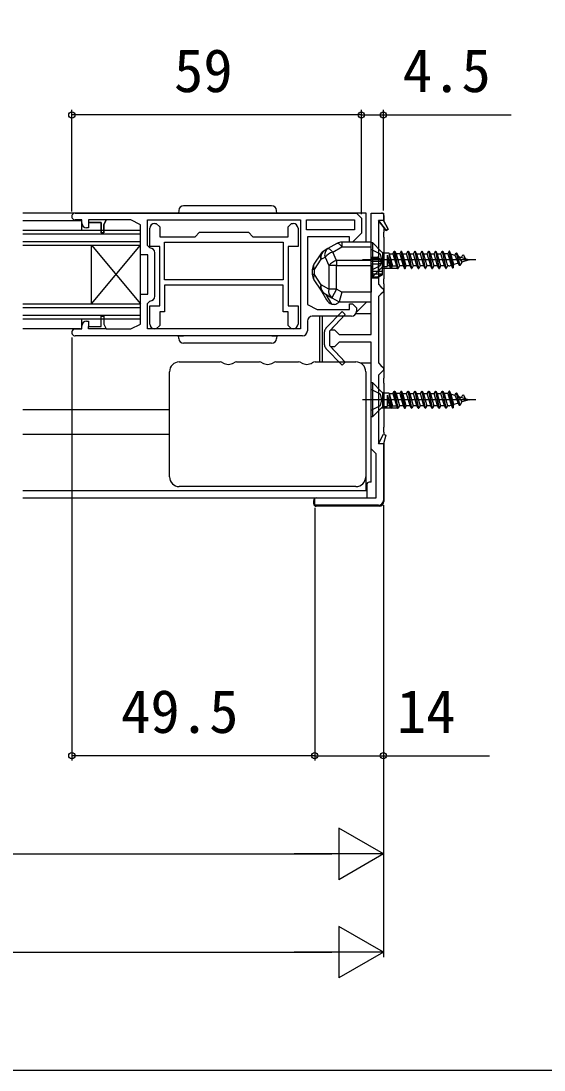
# Model space of a CAD drawing. Units: millimetres, scale not verified. Extents: x -525 to 525, y -782 to 777.
# Drawn here: x -14.4 to 92.2, y -782.5 to -568.9 of the extents above; entities that cross this region are included whole.
import ezdxf
from ezdxf.enums import TextEntityAlignment as Align

# ---------------------------------------------------------------- set-up
doc = ezdxf.new("R2010")
doc.units = ezdxf.units.MM
doc.header["$LTSCALE"] = 4
for name, color, linetype in [('0-2_YKK_11', 7, 'Continuous'), ('0-3_YKK_12', 2, 'Continuous'), ('0-4_YKK_13', 4, 'Continuous'), ('0-6_YKK_D', 6, 'Continuous'), ('0-7_YKK_ZWAK', 7, 'Continuous')]:
    doc.layers.add(name, color=color, linetype=linetype)
doc.styles.add('ＭＳ ゴシック', font='')
doc.styles.get('ＭＳ ゴシック').set_extended_font_data('MS Gothic')

msp = doc.modelspace()

# ---------------------------------------------------------------- linework, layer by layer
at = {"layer": '0-2_YKK_11'}
for p, q in [((12.837, -624.9), (12.837, -616.1)), ((43.937, -630), (43.937, -632)), ((52.937, -629), (44.937, -629)), ((47.437, -634.841), (47.437, -632.159)), ((47.437, -634.841), (47.437, -632.159)), ((42.937, -633), (-3.363, -633))]:
    msp.add_line(p, q, dxfattribs=at)
for points in [[(-3.363, -608), (53.937, -608), (54.937, -609), (54.937, -612.1), (53.137, -613.9), (52.537, -613.9), (52.537, -612.8), (43.937, -612.8), (43.937, -626.6), (45.937, -627.6), (52.537, -627.6), (52.537, -626.5), (53.137, -626.5), (53.937, -627.3), (53.937, -628)], [(56.937, -632.75), (56.937, -608), (59.437, -608), (59.437, -609.5), (60.415, -611.244), (60.001, -611.518), (58.437, -609.5), (58.437, -622.5), (58.937, -623), (59.437, -623.5), (59.437, -624), (58.937, -624.5), (58.437, -625), (58.437, -638.5), (58.937, -639), (59.437, -639.5), (59.437, -640), (58.937, -640.5), (58.437, -641), (58.437, -655), (59.478, -653.011), (59.935, -653.191), (59.437, -655), (59.437, -666.5)], [(-2.063, -610), (-2.063, -609.4), (-3.363, -609.4)], [(-1.063, -630), (-0.663, -630), (-0.663, -631.1), (1.937, -631.1), (1.937, -629), (2.437, -629), (2.437, -630.6), (2.937, -631.6), (7.937, -631.6), (9.937, -630.6), (9.937, -624.5), (11.437, -624.5), (11.437, -616.5), (9.937, -616.5), (9.937, -610.4), (7.937, -609.4), (2.937, -609.4), (2.437, -610.4), (2.437, -612), (1.937, -612), (1.937, -609.9), (-0.663, -609.9), (-0.663, -611), (-1.063, -611)], [(11.337, -609.4), (42.537, -609.4), (42.537, -631.6), (11.337, -631.6), (11.337, -626.4), (11.837, -625.9)], [(11.837, -615.1), (11.337, -614.6), (11.337, -609.4)], [(12.837, -610.1), (13.137, -610.1), (13.837, -610.8), (13.837, -612.8), (21.037, -612.8), (21.937, -611.9), (31.937, -611.9), (32.837, -612.8), (40.037, -612.8), (40.037, -610.8), (40.737, -610.1), (41.037, -610.1)], [(11.837, -630.6), (11.837, -626.9), (13.837, -626.9), (13.837, -614.8), (11.837, -614.8), (11.837, -611.1)], [(42.037, -611.1), (42.037, -614.8), (40.037, -614.8), (40.037, -626.9), (42.037, -626.9), (42.037, -630.6)], [(39.037, -622.7), (14.837, -622.7), (14.837, -628.1), (13.837, -628.1), (13.837, -630.9), (13.137, -631.6), (12.837, -631.6)], [(41.037, -631.6), (40.737, -631.6), (40.037, -630.9), (40.037, -628.1), (39.037, -628.1), (39.037, -622.7)], [(47.724, -631.458), (51.056, -628.066), (51.634, -628.619), (48.437, -632.053), (48.437, -634.947), (51.634, -638.381), (51.056, -638.934), (47.724, -635.542)], [(47.724, -631.458), (51.056, -628.066), (51.634, -628.619), (48.72, -631.75), (49.437, -631.75), (49.937, -632.25), (50.437, -632.75), (56.937, -632.75)], [(-3.363, -631.6), (-2.063, -631.6), (-2.063, -631)], [(58.437, -667.5), (45.437, -667.5), (45.437, -666), (57.937, -666), (57.937, -657), (57.437, -656.5), (56.937, -656), (56.937, -634.25), (50.437, -634.25), (49.937, -634.75), (49.437, -635.25), (48.72, -635.25), (51.634, -638.381), (51.056, -638.934), (47.724, -635.542)]]:
    msp.add_lwpolyline(points, dxfattribs=at)
for points in [[(2.937, -609.4), (-0.663, -609.4), (-0.663, -609.9), (1.937, -609.9), (1.937, -612), (2.437, -612), (2.437, -610.4)], [(43.737, -609.4), (53.537, -609.4), (53.537, -611.4), (43.737, -611.4)], [(58.437, -609.5), (60.001, -611.518), (60.415, -611.244), (59.437, -609.5)], [(14.837, -613.9), (39.037, -613.9), (39.037, -621.6), (14.837, -621.6)], [(2.937, -631.6), (-0.663, -631.6), (-0.663, -631.1), (1.937, -631.1), (1.937, -629), (2.437, -629), (2.437, -630.6)], [(58.437, -655), (59.478, -653.011), (59.935, -653.191), (59.437, -655)]]:
    msp.add_lwpolyline(points, close=True, dxfattribs=at)
for centre, radius, start, end in [((-3.363, -608.7), 0.7, 89.99999, 270.00001), ((-1.063, -610), 1, 180.00001, 269.99999), ((12.837, -611.1), 1, 90.00001, 179.99999), ((41.037, -611.1), 1, 0.00001, 89.99999), ((11.837, -616.1), 1, 0.00001, 89.99999), ((11.837, -624.9), 1, 270.00001, 359.99999), ((52.937, -628), 1, 270.00001, 359.99999), ((-1.063, -631), 1, 90.00001, 179.99999), ((44.937, -630), 1, 90.00001, 179.99999), ((-3.363, -632.3), 0.7, 89.99999, 270.00001), ((12.837, -630.6), 1, 180.00001, 269.99999), ((41.037, -630.6), 1, 270.00001, 359.99999), ((42.937, -632), 1, 270.00001, 359.99999), ((48.437, -632.159), 1, 135.51576, 180.00003), ((48.437, -632.159), 1, 135.51576, 180.00003), ((48.437, -634.841), 1, 179.99997, 224.48424), ((48.437, -634.841), 1, 179.99997, 224.48424), ((58.437, -666.5), 1, 270.00001, 359.99999)]:
    msp.add_arc(centre, radius, start, end, dxfattribs=at)
at = {"layer": '0-3_YKK_12'}
for p, q in [((55.938, -608), (-14.063, -608)), ((55.938, -613.9), (55.938, -608)), ((-14.063, -609.5), (-2.209, -609.5)), ((-2.062, -611.499), (-2.062, -609.9)), ((-14.063, -611.5), (9.937, -611.5)), ((-14.063, -612.2), (9.937, -612.2)), ((9.937, -629.5), (9.937, -611.5)), ((-14.063, -613.8), (9.937, -613.8)), ((-14.063, -614.5), (9.937, -614.5)), ((-0.063, -626.5), (-0.063, -614.5)), ((-0.063, -626.5), (9.937, -614.5)), ((-0.063, -614.5), (9.937, -626.5)), ((-14.063, -626.5), (9.937, -626.5)), ((-14.063, -627.2), (9.937, -627.2)), ((53.938, -628.2), (55.938, -626.2)), ((55.938, -626.2), (55.938, -626.1)), ((-14.063, -628.8), (9.937, -628.8)), ((-14.063, -629.5), (9.937, -629.5)), ((-2.063, -631.116), (-2.053, -629.499)), ((46.438, -629), (46.438, -638.3)), ((53.938, -628.2), (53.917, -628.2)), ((-14.063, -631.505), (-2.269, -631.505)), ((55.834, -641.397), (55.938, -641.5)), ((55.938, -664.5), (55.938, -641.5)), ((-14.063, -648), (15.834, -648)), ((55.834, -648), (55.937, -648)), ((-14.063, -653), (15.834, -653)), ((55.834, -653), (55.937, -653)), ((-14.063, -664.5), (55.937, -664.5)), ((-14.063, -666), (55.937, -666))]:
    msp.add_line(p, q, dxfattribs=at)
at = {"layer": '0-4_YKK_13'}
for p, q in [((36.66, -606.5), (18.715, -606.5)), ((36.689, -608), (18.686, -608)), ((36.689, -608), (37.688, -608)), ((37.688, -608), (37.659, -607.448)), ((56.937, -628.5), (56.937, -608)), ((56.937, -608), (59.037, -608)), ((59.537, -608.5), (59.537, -609.678)), ((59.537, -610.919), (59.537, -611.9)), ((59.537, -612.9), (59.537, -611.9)), ((59.537, -612.9), (59.537, -621.4)), ((49.098, -615.946), (50.969, -614.877)), ((56.938, -613.9), (50.969, -613.9)), ((50.969, -613.9), (50.969, -614.877)), ((50.969, -614.877), (56.938, -614.877)), ((56.938, -614.877), (56.938, -613.9)), ((59.053, -615.866), (57.188, -614)), ((46.676, -616.293), (45.274, -618.396)), ((46.778, -617.402), (47.537, -616.969)), ((47.537, -616.969), (48.337, -618.65)), ((56.938, -616.95), (58.222, -616.95)), ((58.222, -617.164), (56.938, -617.164)), ((56.938, -617.246), (58.372, -617.246)), ((58.222, -616.95), (58.222, -617.164)), ((58.372, -617.1), (59.238, -617.6)), ((58.372, -617.1), (58.372, -617.246)), ((58.372, -617.246), (59.238, -617.801)), ((59.288, -618.9), (59.288, -616.1)), ((60.52, -616.1), (61.057, -619.214)), ((60.603, -616.26), (61.303, -618.74)), ((61.372, -616.26), (62.072, -618.74)), ((72.572, -616.26), (73.272, -618.621)), ((73.538, -619.131), (72.838, -615.75)), ((72.938, -615.75), (73.638, -619.131)), ((73.972, -616.593), (74.672, -618.193)), ((74.238, -616.083), (74.938, -618.703)), ((74.338, -616.083), (75.038, -618.703)), ((74.723, -616.823), (75.423, -617.963)), ((44.938, -619.506), (44.938, -620.494)), ((45.376, -619.506), (44.938, -619.506)), ((45.376, -619.506), (46.778, -617.402)), ((45.376, -620.494), (45.376, -619.506)), ((49.899, -617.627), (49.899, -618.65)), ((49.899, -618.65), (56.938, -618.65)), ((78.284, -617.5), (55.15, -617.5)), ((59.238, -617.85), (56.938, -617.85)), ((56.938, -618.35), (58.372, -618.35)), ((56.938, -618.65), (56.938, -624.1)), ((57.188, -621), (59.053, -619.134)), ((58.372, -618.35), (58.372, -619.85)), ((62.232, -619.25), (59.103, -619.25)), ((59.238, -617.801), (59.238, -617.6)), ((59.238, -617.85), (59.238, -617.801)), ((59.238, -618.35), (59.238, -617.85)), ((60.288, -617.378), (60.672, -618.74)), ((62.338, -619.25), (62.438, -619.25)), ((63.472, -618.74), (62.703, -618.74)), ((63.738, -619.25), (63.838, -619.25)), ((64.872, -618.74), (64.103, -618.74)), ((65.138, -619.25), (65.238, -619.25)), ((66.272, -618.74), (65.503, -618.74)), ((66.538, -619.25), (66.638, -619.25)), ((67.672, -618.74), (66.903, -618.74)), ((67.938, -619.25), (68.038, -619.25)), ((69.072, -618.74), (68.303, -618.74)), ((69.338, -619.25), (69.438, -619.25)), ((70.472, -618.74), (69.703, -618.74)), ((70.738, -619.25), (70.838, -619.25)), ((71.872, -618.74), (71.103, -618.74)), ((72.138, -619.25), (72.238, -619.25)), ((72.762, -618.74), (72.503, -618.74)), ((45.376, -620.494), (44.938, -620.494)), ((45.274, -621.604), (46.676, -623.707)), ((46.778, -622.598), (45.376, -620.494)), ((56.938, -619.85), (58.372, -619.85)), ((56.938, -620.35), (59.238, -620.35)), ((56.938, -620.954), (58.372, -620.954)), ((58.222, -621.036), (56.938, -621.036)), ((58.222, -621.25), (56.938, -621.25)), ((58.222, -621.036), (58.222, -621.25)), ((58.372, -619.85), (59.238, -619.85)), ((59.238, -620.399), (58.372, -620.954)), ((59.238, -620.6), (58.372, -621.1)), ((58.372, -620.954), (58.372, -621.1)), ((59.238, -620.35), (59.238, -619.85)), ((59.238, -620.399), (59.238, -620.35)), ((59.238, -620.6), (59.238, -620.399)), ((59.537, -622.4), (59.537, -621.4)), ((48.337, -623.489), (46.778, -622.598)), ((49.899, -623.489), (48.337, -623.489)), ((49.899, -623.489), (48.907, -625.225)), ((50.969, -624.1), (49.899, -623.489)), ((59.537, -622.4), (59.537, -641.6)), ((46.822, -623.9), (47.83, -625.646)), ((47.348, -624.334), (48.907, -625.225)), ((48.924, -626.541), (47.799, -624.592)), ((48.907, -625.225), (50.438, -626.1)), ((56.938, -624.1), (50.969, -624.1)), ((49.436, -626.6), (49.136, -626.6)), ((46.937, -629), (46.937, -631.707)), ((56.937, -628.5), (53.804, -628.5)), ((46.937, -631.707), (46.937, -635.293)), ((36.69, -633), (37.688, -633)), ((37.688, -633), (37.653, -633.561)), ((36.655, -634.5), (18.72, -634.5)), ((46.937, -635.293), (46.937, -638.3)), ((17.834, -638.3), (26.163, -638.3)), ((29.505, -638.3), (34.163, -638.3)), ((37.505, -638.3), (42.163, -638.3)), ((45.505, -638.3), (53.834, -638.3)), ((54.706, -638.5), (56.937, -638.5)), ((56.937, -643.899), (56.937, -638.5)), ((15.834, -644.277), (15.834, -640.3)), ((55.834, -640.3), (55.834, -644.277)), ((59.053, -644.366), (57.188, -642.5)), ((59.537, -642.6), (59.537, -641.6)), ((59.537, -642.6), (59.537, -651.6)), ((15.834, -657.723), (15.834, -644.277)), ((55.834, -644.277), (55.834, -657.723)), ((59.288, -647.4), (59.288, -644.6)), ((60.52, -644.6), (61.057, -647.714)), ((60.603, -644.76), (61.303, -647.24)), ((61.372, -644.76), (62.072, -647.24)), ((72.572, -644.76), (73.272, -647.121)), ((73.538, -647.631), (72.838, -644.25)), ((72.938, -644.25), (73.638, -647.631)), ((73.972, -645.093), (74.672, -646.693)), ((74.238, -644.583), (74.938, -647.203)), ((74.338, -644.583), (75.038, -647.203)), ((78.284, -646), (55.15, -646)), ((60.288, -645.878), (60.672, -647.24)), ((63.472, -647.24), (62.703, -647.24)), ((64.872, -647.24), (64.103, -647.24)), ((66.272, -647.24), (65.503, -647.24)), ((67.672, -647.24), (66.903, -647.24)), ((69.072, -647.24), (68.303, -647.24)), ((70.472, -647.24), (69.703, -647.24)), ((71.872, -647.24), (71.103, -647.24)), ((72.762, -647.24), (72.503, -647.24)), ((74.723, -645.323), (75.423, -646.463)), ((57.188, -649.5), (59.053, -647.634)), ((62.232, -647.75), (59.103, -647.75)), ((62.338, -647.75), (62.438, -647.75)), ((63.738, -647.75), (63.838, -647.75)), ((65.138, -647.75), (65.238, -647.75)), ((66.538, -647.75), (66.638, -647.75)), ((67.938, -647.75), (68.038, -647.75)), ((69.338, -647.75), (69.438, -647.75)), ((70.738, -647.75), (70.838, -647.75)), ((72.138, -647.75), (72.238, -647.75)), ((59.537, -652.6), (59.537, -651.6)), ((59.537, -652.6), (59.537, -652.95)), ((59.537, -654.637), (59.537, -666.702)), ((15.834, -661.7), (15.834, -657.723)), ((55.834, -657.723), (55.834, -661.7)), ((56.937, -662.8), (56.937, -656.099)), ((53.834, -663.7), (17.834, -663.7)), ((56.037, -663.3), (56.037, -665.8)), ((56.937, -662.8), (56.537, -662.8)), ((45.237, -667.201), (45.237, -666.5)), ((45.738, -666), (56.037, -666)), ((56.037, -665.8), (56.037, -666)), ((58.539, -667.7), (45.737, -667.7))]:
    msp.add_line(p, q, dxfattribs=at)
for points in [[(17.717, -607.448), (17.688, -608), (18.686, -608)], [(49.976, -614.164), (48.106, -615.232), (47.348, -615.666)], [(48.106, -615.232), (48.184, -615.21), (48.279, -615.222), (48.39, -615.267), (48.514, -615.345), (48.65, -615.454), (48.795, -615.593), (48.945, -615.758), (49.098, -615.946)], [(49.976, -614.164), (50.054, -614.141), (50.149, -614.153), (50.26, -614.198), (50.385, -614.276), (50.521, -614.386), (50.665, -614.524), (50.816, -614.689), (50.969, -614.877)], [(56.938, -618.65), (56.938, -617.627), (56.938, -614.877)], [(56.938, -617.627), (49.899, -617.627), (49.098, -615.946)], [(56.938, -619.6), (58.853, -618.645), (59.139, -617.5), (58.853, -616.355), (56.938, -615.4)], [(58.222, -617.164), (58.249, -617.162), (58.274, -617.159), (58.306, -617.152), (58.34, -617.137), (58.37, -617.109), (58.372, -617.1)], [(59.619, -616.1), (60.52, -616.1), (60.603, -616.26), (61.372, -616.26), (61.638, -615.75), (61.738, -615.75), (62.003, -616.26), (62.703, -618.74), (62.438, -619.25), (61.738, -615.75)], [(59.619, -618.9), (60.195, -618.9), (60.288, -618.74), (60.288, -616.56), (60.883, -619.145), (60.672, -618.74), (60.288, -618.74)], [(60.883, -619.145), (61.057, -619.214), (61.303, -618.74), (62.072, -618.74), (62.338, -619.25), (61.638, -615.75)], [(63.038, -615.75), (62.772, -616.26), (62.003, -616.26)], [(62.772, -616.26), (63.472, -618.74), (63.738, -619.25), (63.038, -615.75), (63.138, -615.75), (63.838, -619.25), (64.103, -618.74), (63.403, -616.26), (63.138, -615.75)], [(63.403, -616.26), (64.172, -616.26), (64.438, -615.75), (64.538, -615.75), (64.803, -616.26), (65.503, -618.74), (65.238, -619.25), (64.538, -615.75)], [(64.438, -615.75), (65.138, -619.25), (64.872, -618.74), (64.172, -616.26)], [(64.803, -616.26), (65.572, -616.26), (65.838, -615.75), (65.938, -615.75), (66.203, -616.26), (66.903, -618.74), (66.638, -619.25), (65.938, -615.75)], [(65.838, -615.75), (66.538, -619.25), (66.272, -618.74), (65.572, -616.26)], [(66.203, -616.26), (66.972, -616.26), (67.238, -615.75), (67.338, -615.75), (67.603, -616.26), (68.303, -618.74), (68.038, -619.25), (67.338, -615.75)], [(67.238, -615.75), (67.938, -619.25), (67.672, -618.74), (66.972, -616.26)], [(67.603, -616.26), (68.372, -616.26), (68.638, -615.75), (68.738, -615.75), (69.003, -616.26), (69.703, -618.74), (69.438, -619.25), (68.738, -615.75)], [(68.638, -615.75), (69.338, -619.25), (69.072, -618.74), (68.372, -616.26)], [(69.003, -616.26), (69.772, -616.26), (70.038, -615.75), (70.138, -615.75), (70.403, -616.26), (71.103, -618.74), (70.838, -619.25), (70.138, -615.75)], [(70.038, -615.75), (70.738, -619.25), (70.472, -618.74), (69.772, -616.26)], [(70.403, -616.26), (71.172, -616.26), (71.438, -615.75), (71.538, -615.75), (71.803, -616.26), (72.503, -618.74), (72.238, -619.25), (71.538, -615.75)], [(71.438, -615.75), (72.138, -619.25), (71.872, -618.74), (71.172, -616.26)], [(73.233, -616.368), (73.972, -616.593), (74.238, -616.083), (74.338, -616.083), (74.723, -616.823), (76.938, -617.5), (75.423, -617.963), (75.038, -618.703), (74.938, -618.703), (74.672, -618.193), (73.822, -618.453), (73.203, -616.26), (72.938, -615.75), (72.838, -615.75), (72.572, -616.26), (71.803, -616.26)], [(75.372, -617.021), (75.638, -616.511), (75.738, -616.511), (76.123, -617.251)], [(49.899, -623.489), (49.899, -618.65), (48.337, -618.65), (48.337, -623.489)], [(59.238, -619.85), (59.238, -618.35), (58.372, -618.35)], [(72.996, -618.705), (73.272, -618.621), (73.538, -619.131), (73.638, -619.131), (73.822, -618.453)], [(58.372, -621.1), (58.36, -621.077), (58.344, -621.065), (58.301, -621.047), (58.276, -621.041), (58.243, -621.037), (58.222, -621.036)], [(50.969, -624.1), (50.438, -626.1), (56.938, -626.1), (56.938, -624.1)], [(17.722, -633.561), (17.688, -633), (18.686, -633)], [(56.938, -648.1), (58.853, -647.145), (59.139, -646), (58.853, -644.855), (56.938, -643.9)], [(59.619, -644.6), (60.52, -644.6), (60.603, -644.76), (61.372, -644.76), (61.638, -644.25), (61.738, -644.25), (62.003, -644.76), (62.703, -647.24), (62.438, -647.75), (61.738, -644.25)], [(59.619, -647.4), (60.195, -647.4), (60.288, -647.24), (60.288, -645.06), (60.883, -647.645), (60.672, -647.24), (60.288, -647.24)], [(60.883, -647.645), (61.057, -647.714), (61.303, -647.24), (62.072, -647.24), (62.338, -647.75), (61.638, -644.25)], [(63.038, -644.25), (62.772, -644.76), (62.003, -644.76)], [(62.772, -644.76), (63.472, -647.24), (63.738, -647.75), (63.038, -644.25), (63.138, -644.25), (63.838, -647.75), (64.103, -647.24), (63.403, -644.76), (63.138, -644.25)], [(63.403, -644.76), (64.172, -644.76), (64.438, -644.25), (64.538, -644.25), (64.803, -644.76), (65.503, -647.24), (65.238, -647.75), (64.538, -644.25)], [(64.438, -644.25), (65.138, -647.75), (64.872, -647.24), (64.172, -644.76)], [(64.803, -644.76), (65.572, -644.76), (65.838, -644.25), (65.938, -644.25), (66.203, -644.76), (66.903, -647.24), (66.638, -647.75), (65.938, -644.25)], [(65.838, -644.25), (66.538, -647.75), (66.272, -647.24), (65.572, -644.76)], [(66.203, -644.76), (66.972, -644.76), (67.238, -644.25), (67.338, -644.25), (67.603, -644.76), (68.303, -647.24), (68.038, -647.75), (67.338, -644.25)], [(67.238, -644.25), (67.938, -647.75), (67.672, -647.24), (66.972, -644.76)], [(67.603, -644.76), (68.372, -644.76), (68.638, -644.25), (68.738, -644.25), (69.003, -644.76), (69.703, -647.24), (69.438, -647.75), (68.738, -644.25)], [(68.638, -644.25), (69.338, -647.75), (69.072, -647.24), (68.372, -644.76)], [(69.003, -644.76), (69.772, -644.76), (70.038, -644.25), (70.138, -644.25), (70.403, -644.76), (71.103, -647.24), (70.838, -647.75), (70.138, -644.25)], [(70.038, -644.25), (70.738, -647.75), (70.472, -647.24), (69.772, -644.76)], [(70.403, -644.76), (71.172, -644.76), (71.438, -644.25), (71.538, -644.25), (71.803, -644.76), (72.503, -647.24), (72.238, -647.75), (71.538, -644.25)], [(71.438, -644.25), (72.138, -647.75), (71.872, -647.24), (71.172, -644.76)], [(73.233, -644.868), (73.972, -645.093), (74.238, -644.583), (74.338, -644.583), (74.723, -645.323), (76.938, -646), (75.423, -646.463), (75.038, -647.203), (74.938, -647.203), (74.672, -646.693), (73.822, -646.953), (73.203, -644.76), (72.938, -644.25), (72.838, -644.25), (72.572, -644.76), (71.803, -644.76)], [(75.372, -645.521), (75.638, -645.011), (75.738, -645.011), (76.123, -645.751)], [(72.996, -647.205), (73.272, -647.121), (73.538, -647.631), (73.638, -647.631), (73.822, -646.953)]]:
    msp.add_lwpolyline(points, dxfattribs=at)
for points in [[(57.188, -621), (56.938, -621), (56.938, -614), (57.188, -614)], [(57.188, -649.5), (56.938, -649.5), (56.938, -642.5), (57.188, -642.5)]]:
    msp.add_lwpolyline(points, close=True, dxfattribs=at)
for centre, radius, start, end in [((18.715, -607.5), 1, 90, 177), ((36.66, -607.5), 1, 3, 90), ((59.037, -608.5), 0.5, 0, 90), ((49.006, -616.489), 1.546, 125.60247, 198.08496), ((50.969, -615.9), 2, 90, 119.74488), ((47.624, -616.765), 1.059, 153.53555, 217.00781), ((48.34, -617.402), 2, 119.74488, 146.30993), ((48.247, -616.922), 1.546, 125.60247, 198.08496), ((50.244, -619.399), 3.638, 108.35855, 138.09256), ((58.222, -617.1), 0.15, 0, 90), ((59.619, -615.3), 0.8, 224.99999, 269.99998), ((46.938, -619.506), 2, 146.30993, 180), ((46.222, -618.868), 1.059, 153.53555, 217.00781), ((51.045, -621.08), 3.638, 108.35855, 138.09256), ((59.619, -619.7), 0.8, 90, 134.99999), ((72.762, -617.94), 0.8, 269.99998, 286.99998), ((46.938, -620.494), 2, 180, 213.69007), ((46.222, -621.132), 1.059, 142.99219, 206.46445), ((58.222, -621.1), 0.15, 270, 0), ((47.624, -623.235), 1.059, 142.99219, 206.46445), ((48.34, -622.598), 2, 213.69007, 240.25512), ((48.247, -623.078), 1.546, 161.91504, 234.39753), ((49.806, -623.968), 1.546, 161.91504, 234.39753), ((49.562, -624.646), 2, 210, 251.40962), ((49.562, -624.646), 2, 251.40962, 257.71285), ((49.077, -624.633), 2, 280.36249, 312.83389), ((18.72, -633.5), 1, 183.5, 270), ((36.655, -633.5), 1, 270, 356.5), ((17.834, -640.3), 2, 90, 180), ((26.176, -639.3), 1, 56.44269, 90), ((27.834, -636.8), 2, 236.44269, 303.55731), ((29.493, -639.3), 1, 90, 123.55731), ((34.176, -639.3), 1, 56.44269, 90), ((35.834, -636.8), 2, 236.44269, 303.55731), ((37.493, -639.3), 1, 90, 123.55731), ((42.176, -639.3), 1, 56.44269, 90), ((43.834, -636.8), 2, 236.44269, 303.55731), ((45.493, -639.3), 1, 90, 123.55731), ((53.834, -640.3), 2, 0, 90), ((59.619, -643.8), 0.8, 224.99999, 269.99998), ((72.762, -646.44), 0.8, 269.99998, 286.99998), ((59.619, -648.2), 0.8, 90, 134.99999), ((17.834, -661.7), 2, 180, 270), ((53.834, -661.7), 2, 270, 0), ((56.537, -663.3), 0.5, 90, 180)]:
    msp.add_arc(centre, radius, start, end, dxfattribs=at)
for centre, major_axis, ratio, start_param, end_param in [((45.738, -666.5), (-0.501, 0), 0.998135, 4.712389, 6.2831853), ((45.738, -667.199), (0.355, 0.355), 0.99628, 2.358058, 3.9251274), ((58.536, -666.698), (0.71, -0.71), 0.99628, 5.4996506, 7.06672)]:
    msp.add_ellipse(centre, major_axis=major_axis, ratio=ratio, start_param=start_param, end_param=end_param, dxfattribs=at)
at = {"layer": '0-6_YKK_D'}
for p, q in [((-4.063, -607.694), (-4.063, -587)), ((54.937, -608.207), (54.937, -587)), ((54.937, -608.207), (54.937, -587)), ((59.437, -607.5), (59.437, -587)), ((54.937, -588), (-4.063, -588)), ((-4.063, -633.3), (-4.063, -719.5)), ((45.438, -668.019), (45.438, -719.5)), ((45.438, -668.019), (45.438, -719.5)), ((59.437, -667.5), (59.437, -719.5)), ((59.437, -667.5), (59.437, -759.5)), ((59.437, -667.5), (59.437, -739.5)), ((45.438, -718.5), (-4.063, -718.5)), ((59.437, -738.5), (50.344, -733.25)), ((50.344, -733.25), (50.344, -743.75)), ((-80.063, -738.5), (48.937, -738.5)), ((59.437, -738.5), (41.251, -738.5)), ((59.437, -738.5), (50.344, -743.75)), ((59.437, -758.5), (50.344, -753.25)), ((50.344, -753.25), (50.344, -763.75)), ((-380.063, -758.5), (48.937, -758.5)), ((59.437, -758.5), (41.251, -758.5)), ((59.437, -758.5), (50.344, -763.75))]:
    msp.add_line(p, q, dxfattribs=at)
for points in [[(54.937, -588), (59.437, -588), (85.487, -588)], [(45.438, -718.5), (59.437, -718.5), (81.056, -718.5)]]:
    msp.add_lwpolyline(points, dxfattribs=at)
for centre in [(-4.063, -588), (54.937, -588), (54.937, -588), (59.437, -588), (-4.063, -718.5), (45.438, -718.5), (45.438, -718.5), (59.437, -718.5)]:
    msp.add_circle(centre, 0.637, dxfattribs=at)
at = {"layer": '0-7_YKK_ZWAK'}
msp.add_lwpolyline([(-525, -782.5), (525, -782.5), (525, 747.5)], dxfattribs=at)

# ---------------------------------------------------------------- texts
at = {"layer": '0-6_YKK_D', "style": 'ＭＳ ゴシック'}
for s, p in [('59', (16.744, -586)), ('4.5', (63.374, -586)), ('49.5', (5.96, -716.5)), ('14', (62.147, -716.5))]:
    msp.add_text(s, height=8.798, dxfattribs=at).set_placement(p, align=Align.BOTTOM_LEFT)

doc.saveas('drawing.dxf')
